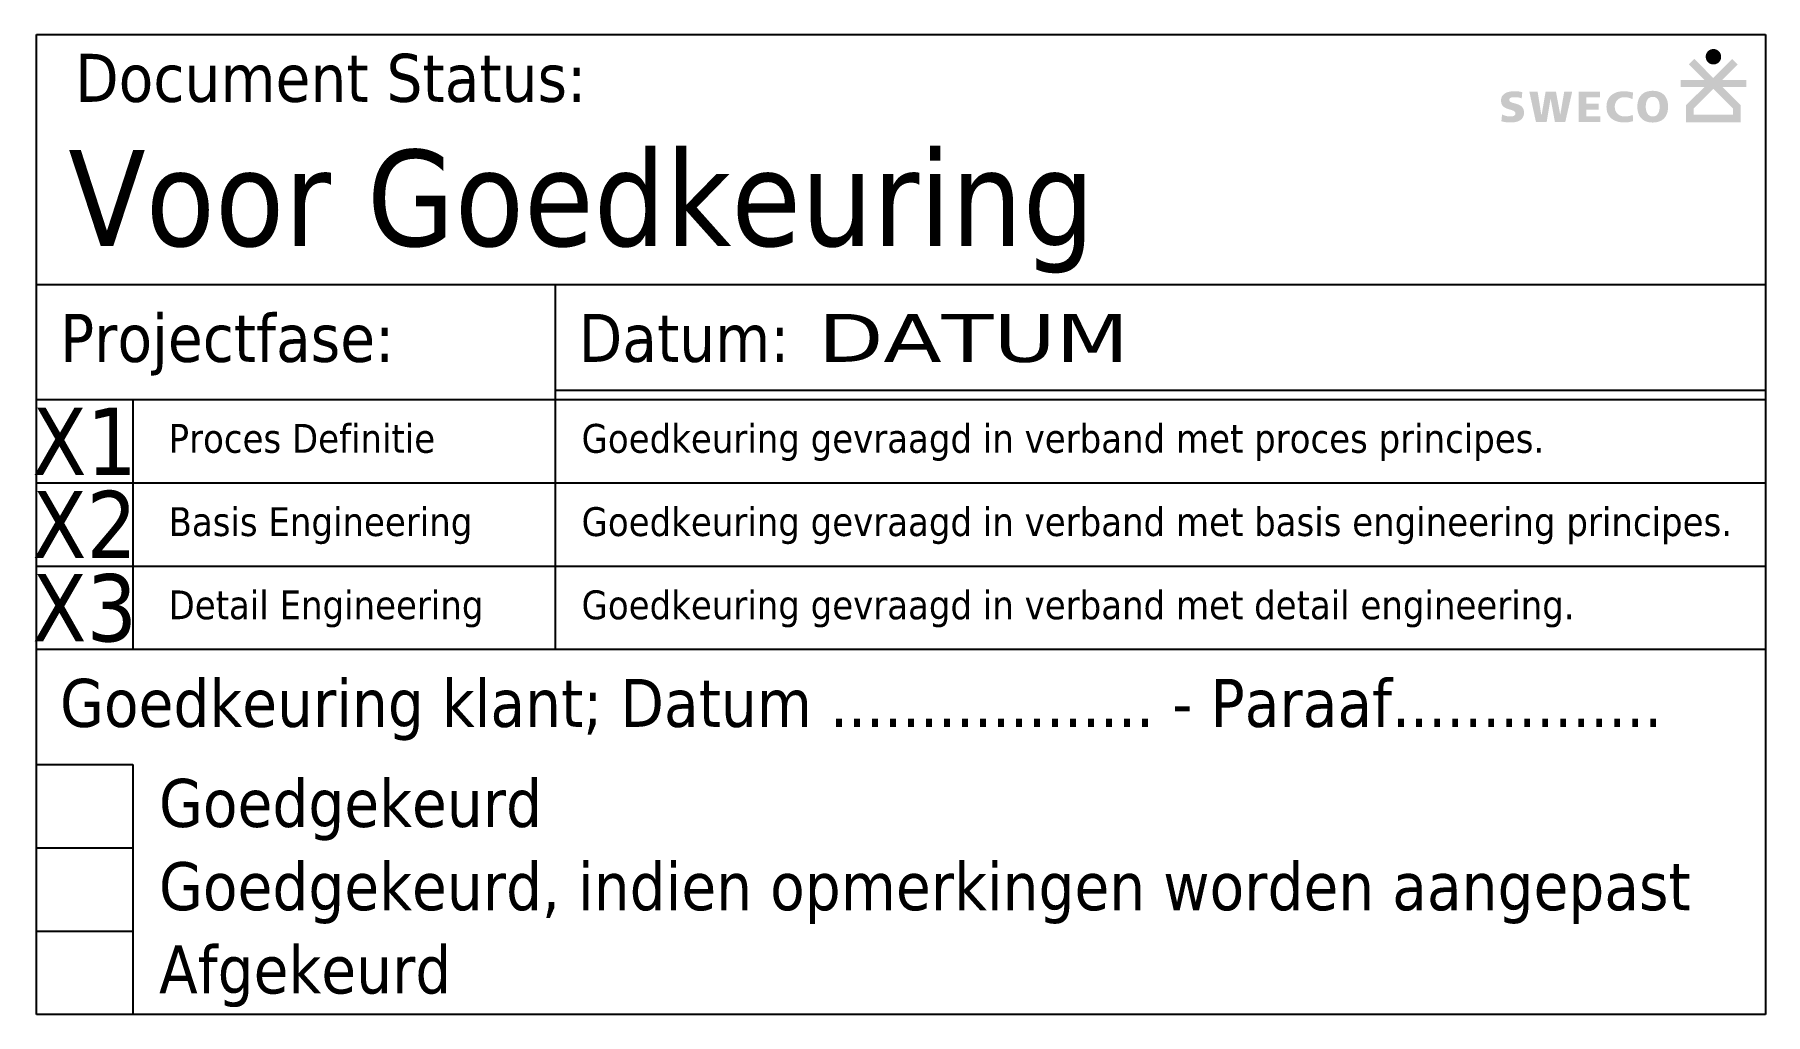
# Model space of a CAD drawing. Header units: millimetres. Extents: x -0.1 to 90, y 0 to 51.
import ezdxf
from ezdxf.enums import TextEntityAlignment as Align

# ---------------------------------------------------------------- set-up
doc = ezdxf.new("R2010")
doc.units = ezdxf.units.MM
doc.styles.add('Stempels', font='tahoma.ttf')

# ---------------------------------------------------------------- blocks, each defined once
blk = doc.blocks.new('A$C2BBC04C5')
for color, points in [(256, [(-3.048, -0.944), (-3.059, -0.961), (-3.075, -0.996), (-3.082, -1.014), (-3.094, -1.051), (-3.099, -1.071), (-3.102, -1.091), (-3.105, -1.111), (-3.106, -1.131), (-3.107, -1.153), (-3.105, -1.195), (-3.102, -1.214), (-3.099, -1.233), (-3.094, -1.253), (-3.082, -1.29), (-3.075, -1.309), (-3.067, -1.327), (-3.059, -1.343), (-3.037, -1.38), (-3.015, -1.408), (-2.989, -1.436), (-2.975, -1.45), (-2.961, -1.462), (-2.946, -1.474), (-2.929, -1.486), (-2.913, -1.496), (-2.896, -1.506), (-2.879, -1.515), (-2.861, -1.522), (-2.843, -1.53), (-2.806, -1.542), (-2.786, -1.546), (-2.746, -1.553), (-2.726, -1.554), (-2.684, -1.554), (-2.663, -1.553), (-2.623, -1.546), (-2.604, -1.542), (-2.567, -1.53), (-2.523, -1.511), (-2.513, -1.506), (-2.496, -1.496), (-2.48, -1.486), (-2.449, -1.462), (-2.435, -1.45), (-2.407, -1.422), (-2.395, -1.408), (-2.371, -1.377), (-2.361, -1.361), (-2.34, -1.322), (-2.324, -1.282), (-2.315, -1.253), (-2.311, -1.233), (-2.308, -1.214), (-2.304, -1.194), (-2.303, -1.173), (-2.303, -1.131), (-2.304, -1.111), (-2.308, -1.091), (-2.315, -1.051), (-2.327, -1.014), (-2.335, -0.996), (-2.342, -0.978), (-2.351, -0.961), (-2.361, -0.944), (-2.371, -0.928), (-2.383, -0.911), (-2.395, -0.896), (-2.407, -0.882), (-2.421, -0.868), (-2.449, -0.842), (-2.48, -0.818), (-2.496, -0.809), (-2.513, -0.798), (-2.548, -0.782), (-2.586, -0.768), (-2.623, -0.758), (-2.643, -0.755), (-2.663, -0.752), (-2.684, -0.75), (-2.726, -0.75), (-2.766, -0.755), (-2.786, -0.758), (-2.806, -0.763), (-2.825, -0.768), (-2.843, -0.775), (-2.861, -0.782), (-2.896, -0.798), (-2.913, -0.809), (-2.929, -0.818), (-2.946, -0.83), (-2.961, -0.842), (-2.989, -0.868), (-3.015, -0.896), (-3.027, -0.911), (-3.039, -0.928)]), (7, [(-13.369, -2.982), (-13.426, -2.999), (-13.453, -3.009), (-13.507, -3.032), (-13.532, -3.046), (-13.557, -3.06), (-13.581, -3.076), (-13.604, -3.092), (-13.625, -3.11), (-13.645, -3.129), (-13.682, -3.171), (-13.698, -3.194), (-13.712, -3.218), (-13.725, -3.244), (-13.736, -3.271), (-13.745, -3.301), (-13.752, -3.331), (-13.757, -3.362), (-13.76, -3.395), (-13.762, -3.431), (-13.76, -3.482), (-13.753, -3.529), (-13.743, -3.573), (-13.73, -3.611), (-13.713, -3.647), (-13.693, -3.68), (-13.671, -3.71), (-13.645, -3.735), (-13.618, -3.76), (-13.589, -3.781), (-13.558, -3.801), (-13.527, -3.818), (-13.493, -3.834), (-13.458, -3.848), (-13.424, -3.861), (-13.39, -3.872), (-13.32, -3.893), (-13.191, -3.932), (-13.101, -3.97), (-13.032, -4.028), (-13.012, -4.114), (-13.023, -4.147), (-13.031, -4.177), (-13.084, -4.23), (-13.179, -4.257), (-13.276, -4.262), (-13.358, -4.259), (-13.4, -4.252), (-13.457, -4.244), (-13.549, -4.22), (-13.648, -4.183), (-13.709, -4.158), (-13.745, -4.505), (-13.718, -4.514), (-13.628, -4.538), (-13.572, -4.549), (-13.541, -4.554), (-13.511, -4.559), (-13.45, -4.566), (-13.389, -4.57), (-13.332, -4.573), (-13.277, -4.573), (-13.209, -4.573), (-13.142, -4.569), (-13.109, -4.566), (-13.044, -4.557), (-13.013, -4.552), (-12.981, -4.544), (-12.951, -4.537), (-12.921, -4.529), (-12.864, -4.509), (-12.81, -4.483), (-12.786, -4.47), (-12.762, -4.455), (-12.738, -4.438), (-12.716, -4.42), (-12.676, -4.381), (-12.658, -4.359), (-12.627, -4.311), (-12.601, -4.257), (-12.591, -4.227), (-12.582, -4.195), (-12.575, -4.163), (-12.571, -4.128), (-12.568, -4.091), (-12.567, -4.054), (-12.57, -4.003), (-12.575, -3.955), (-12.585, -3.912), (-12.599, -3.872), (-12.617, -3.836), (-12.638, -3.804), (-12.661, -3.774), (-12.686, -3.747), (-12.713, -3.723), (-12.743, -3.701), (-12.775, -3.681), (-12.807, -3.663), (-12.842, -3.647), (-12.877, -3.633), (-12.913, -3.62), (-12.948, -3.609), (-13.02, -3.587), (-13.088, -3.567), (-13.157, -3.549), (-13.209, -3.527), (-13.277, -3.499), (-13.326, -3.44), (-13.331, -3.363), (-13.31, -3.332), (-13.29, -3.303), (-13.224, -3.274), (-13.173, -3.265), (-13.144, -3.26), (-13.077, -3.258), (-13.02, -3.256), (-12.913, -3.263), (-12.841, -3.275), (-12.756, -3.297), (-12.688, -3.327), (-12.654, -2.998), (-12.699, -2.986), (-12.748, -2.975), (-12.797, -2.966), (-12.849, -2.959), (-12.901, -2.953), (-12.956, -2.949), (-13.011, -2.946), (-13.07, -2.946), (-13.128, -2.948), (-13.189, -2.952), (-13.249, -2.958), (-13.339, -2.975)]), (7, [(-11.667, -4.175), (-11.857, -2.963), (-12.29, -2.963), (-11.943, -4.556), (-11.389, -4.556), (-11.181, -3.327), (-10.956, -4.556), (-10.42, -4.556), (-10.056, -2.963), (-10.471, -2.963), (-10.679, -4.175), (-10.904, -2.963), (-11.441, -2.963), (-11.649, -4.175)]), (7, [(-8.601, -4.556), (-8.601, -4.245), (-9.329, -4.245), (-9.329, -3.899), (-8.671, -3.899), (-8.671, -3.587), (-9.329, -3.587), (-9.329, -3.257), (-8.618, -3.257), (-8.618, -2.963), (-9.727, -2.963), (-9.727, -4.556)]), (7, [(-7.436, -4.571), (-7.395, -4.573), (-7.317, -4.573), (-7.28, -4.571), (-7.245, -4.57), (-7.211, -4.567), (-7.147, -4.561), (-7.089, -4.552), (-7.033, -4.542), (-6.982, -4.53), (-6.933, -4.517), (-6.886, -4.505), (-6.905, -4.175), (-6.976, -4.204), (-7.079, -4.235), (-7.17, -4.252), (-7.252, -4.261), (-7.302, -4.261), (-7.361, -4.261), (-7.415, -4.252), (-7.469, -4.244), (-7.517, -4.227), (-7.542, -4.218), (-7.59, -4.198), (-7.649, -4.161), (-7.707, -4.111), (-7.752, -4.058), (-7.8, -3.978), (-7.831, -3.874), (-7.836, -3.817), (-7.839, -3.788), (-7.839, -3.76), (-7.839, -3.705), (-7.828, -3.64), (-7.818, -3.604), (-7.802, -3.55), (-7.782, -3.513), (-7.76, -3.47), (-7.716, -3.414), (-7.681, -3.382), (-7.656, -3.359), (-7.626, -3.339), (-7.569, -3.303), (-7.517, -3.287), (-7.477, -3.272), (-7.405, -3.26), (-7.365, -3.258), (-7.338, -3.257), (-7.312, -3.258), (-7.248, -3.262), (-7.208, -3.268), (-7.157, -3.276), (-7.104, -3.291), (-7.046, -3.306), (-7, -3.327), (-6.921, -3.356), (-6.886, -3.015), (-6.946, -3.002), (-7.005, -2.99), (-7.063, -2.978), (-7.121, -2.968), (-7.18, -2.959), (-7.238, -2.952), (-7.297, -2.948), (-7.355, -2.946), (-7.403, -2.946), (-7.45, -2.949), (-7.497, -2.953), (-7.589, -2.965), (-7.633, -2.973), (-7.675, -2.983), (-7.717, -2.995), (-7.758, -3.009), (-7.798, -3.023), (-7.836, -3.04), (-7.873, -3.057), (-7.909, -3.077), (-7.943, -3.099), (-7.976, -3.121), (-8.009, -3.146), (-8.039, -3.171), (-8.067, -3.198), (-8.094, -3.228), (-8.143, -3.291), (-8.164, -3.325), (-8.184, -3.362), (-8.203, -3.399), (-8.218, -3.438), (-8.232, -3.479), (-8.244, -3.522), (-8.254, -3.566), (-8.262, -3.611), (-8.268, -3.66), (-8.271, -3.708), (-8.272, -3.76), (-8.271, -3.815), (-8.267, -3.869), (-8.259, -3.921), (-8.251, -3.969), (-8.24, -4.016), (-8.225, -4.06), (-8.208, -4.103), (-8.19, -4.143), (-8.17, -4.181), (-8.147, -4.217), (-8.123, -4.251), (-8.096, -4.284), (-8.069, -4.314), (-8.039, -4.342), (-8.009, -4.369), (-7.976, -4.393), (-7.942, -4.418), (-7.908, -4.439), (-7.872, -4.458), (-7.835, -4.476), (-7.798, -4.492), (-7.76, -4.507), (-7.72, -4.52), (-7.681, -4.532), (-7.641, -4.542), (-7.6, -4.55), (-7.559, -4.557), (-7.519, -4.563), (-7.478, -4.569)])]:
    blk.add_hatch(color=color).paths.add_polyline_path(points)
h = blk.add_hatch(color=7)
h.paths.add_polyline_path([(-4.127, -3.668), (-4.127, -4.573), (-1.287, -4.573), (-1.287, -3.668), (-2.235, -2.731), (-1, -2.731), (-1, -2.358), (-2.238, -2.356), (-1.439, -1.556), (-1.726, -1.274), (-2.712, -2.26), (-3.703, -1.259), (-3.985, -1.545), (-3.172, -2.358), (-4.408, -2.358), (-4.408, -2.731), (-3.178, -2.731)])
h.paths.add_polyline_path([(-3.725, -4.172), (-3.725, -3.836), (-2.712, -2.824), (-1.689, -3.836), (-1.689, -4.172)], flags=16)
h = blk.add_hatch(color=7)
h.paths.add_polyline_path([(-5.865, -4.576), (-5.817, -4.574), (-5.771, -4.573), (-5.726, -4.567), (-5.681, -4.561), (-5.639, -4.553), (-5.599, -4.543), (-5.559, -4.532), (-5.52, -4.519), (-5.449, -4.487), (-5.415, -4.469), (-5.384, -4.449), (-5.352, -4.428), (-5.324, -4.405), (-5.27, -4.354), (-5.246, -4.326), (-5.223, -4.297), (-5.201, -4.267), (-5.181, -4.235), (-5.163, -4.201), (-5.146, -4.167), (-5.132, -4.131), (-5.117, -4.094), (-5.106, -4.056), (-5.095, -4.016), (-5.086, -3.975), (-5.079, -3.932), (-5.073, -3.888), (-5.069, -3.844), (-5.066, -3.798), (-5.066, -3.704), (-5.069, -3.657), (-5.073, -3.613), (-5.079, -3.569), (-5.086, -3.526), (-5.095, -3.485), (-5.105, -3.445), (-5.117, -3.406), (-5.13, -3.369), (-5.146, -3.332), (-5.162, -3.298), (-5.18, -3.265), (-5.2, -3.233), (-5.221, -3.203), (-5.244, -3.174), (-5.268, -3.147), (-5.294, -3.12), (-5.322, -3.096), (-5.351, -3.073), (-5.381, -3.052), (-5.414, -3.032), (-5.482, -2.998), (-5.519, -2.983), (-5.557, -2.969), (-5.596, -2.958), (-5.637, -2.949), (-5.68, -2.941), (-5.724, -2.933), (-5.77, -2.929), (-5.817, -2.926), (-5.914, -2.926), (-5.961, -2.929), (-6.006, -2.933), (-6.05, -2.941), (-6.093, -2.949), (-6.134, -2.958), (-6.174, -2.969), (-6.213, -2.983), (-6.248, -2.998), (-6.284, -3.015), (-6.318, -3.032), (-6.349, -3.052), (-6.381, -3.073), (-6.409, -3.096), (-6.436, -3.12), (-6.488, -3.174), (-6.51, -3.203), (-6.532, -3.233), (-6.552, -3.265), (-6.569, -3.298), (-6.586, -3.332), (-6.602, -3.369), (-6.614, -3.406), (-6.626, -3.445), (-6.637, -3.485), (-6.646, -3.526), (-6.653, -3.569), (-6.659, -3.613), (-6.663, -3.657), (-6.666, -3.751), (-6.664, -3.798), (-6.663, -3.844), (-6.659, -3.888), (-6.653, -3.932), (-6.646, -3.975), (-6.636, -4.016), (-6.626, -4.056), (-6.614, -4.094), (-6.6, -4.131), (-6.584, -4.167), (-6.569, -4.201), (-6.55, -4.235), (-6.53, -4.267), (-6.509, -4.297), (-6.486, -4.326), (-6.461, -4.354), (-6.435, -4.379), (-6.408, -4.405), (-6.378, -4.428), (-6.348, -4.449), (-6.315, -4.469), (-6.282, -4.487), (-6.247, -4.503), (-6.21, -4.519), (-6.173, -4.532), (-6.133, -4.543), (-6.092, -4.553), (-6.049, -4.561), (-6.006, -4.567), (-5.961, -4.573), (-5.914, -4.574)])
h.paths.add_polyline_path([(-5.995, -4.235), (-6.023, -4.224), (-6.1, -4.169), (-6.132, -4.121), (-6.163, -4.073), (-6.18, -4.027), (-6.193, -3.997), (-6.201, -3.963), (-6.212, -3.923), (-6.225, -3.82), (-6.228, -3.725), (-6.219, -3.619), (-6.204, -3.535), (-6.178, -3.457), (-6.153, -3.411), (-6.128, -3.364), (-6.068, -3.304), (-6.03, -3.282), (-5.988, -3.258), (-5.905, -3.241), (-5.865, -3.241), (-5.825, -3.241), (-5.748, -3.257), (-5.7, -3.282), (-5.657, -3.307), (-5.597, -3.374), (-5.577, -3.411), (-5.556, -3.45), (-5.543, -3.489), (-5.529, -3.533), (-5.51, -3.636), (-5.504, -3.734), (-5.507, -3.836), (-5.521, -3.93), (-5.53, -3.963), (-5.541, -4.005), (-5.559, -4.047), (-5.58, -4.096), (-5.628, -4.16), (-5.692, -4.218), (-5.737, -4.235), (-5.764, -4.248), (-5.842, -4.262), (-5.946, -4.256)], flags=16)

msp = doc.modelspace()

# ---------------------------------------------------------------- linework, layer by layer
at = {"color": 4, "transparency": 33554687}
for p, q in [((0, 51), (90, 51)), ((0, 0), (0, 51)), ((90, 51), (90, 0)), ((0, 38), (27, 38)), ((27, 38.01), (27, 19)), ((90, 19), (0, 19)), ((0, 13), (5, 13)), ((5, 13), (5, 0)), ((0, 8.667), (5, 8.667)), ((0, 4.333), (5, 4.333)), ((90, 0), (0, 0))]:
    msp.add_line(p, q, dxfattribs=at)
at = {"transparency": 33554687}
for p, q in [((27, 38), (90, 38)), ((27, 32.5), (90, 32.5)), ((0, 32), (90, 32)), ((5, 32), (5, 19)), ((0, 27.667), (90, 27.667)), ((0, 23.333), (90, 23.333))]:
    msp.add_line(p, q, dxfattribs=at)

# ---------------------------------------------------------------- block references
msp.add_blockref('A$C2BBC04C5', (90, 51), dxfattribs=at)

# ---------------------------------------------------------------- texts
at = {"transparency": 33554687, "style": 'Stempels'}
for s, height, p in [('Document Status:', 2.5, (2, 47.501)), ('Projectfase:', 2.5, (1.218, 33.965)), ('Datum:', 2.5, (28.218, 33.965)), ('Proces Definitie', 1.5, (6.87, 29.234)), ('Goedkeuring gevraagd in verband met proces principes.', 1.5, (28.37, 29.234)), ('Basis Engineering', 1.5, (6.87, 24.901)), ('Goedkeuring gevraagd in verband met basis engineering principes.', 1.5, (28.37, 24.901)), ('Detail Engineering', 1.5, (6.87, 20.568)), ('Goedkeuring gevraagd in verband met detail engineering.', 1.5, (28.37, 20.568)), ('Goedkeuring klant; Datum .................. - Paraaf...............', 2.5, (1.218, 14.965)), ('Goedgekeurd', 2.5, (6.37, 9.757)), ('Goedgekeurd, indien opmerkingen worden aangepast', 2.5, (6.37, 5.424)), ('Afgekeurd', 2.5, (6.37, 1.09))]:
    msp.add_text(s, height=height, dxfattribs=at).set_placement(p)
at = {"color": 12, "transparency": 33554687, "style": 'Stempels'}
msp.add_text('Voor Goedkeuring', height=5, dxfattribs=at).set_placement((1.645, 40.002))
at = {"transparency": 33554687, "style": 'Stempels', "width": 1.5}
msp.add_attdef('DATUM', (40.679, 33.965), '__-__-__', height=2.5, dxfattribs=at)
at = {"transparency": 33554687, "style": 'Stempels'}
for tag, p in [('X1', (2.5, 29.833)), ('X2', (2.5, 25.5)), ('X3', (2.5, 21.167))]:
    msp.add_attdef(tag, text='', height=3.5, dxfattribs=at).set_placement(p, align=Align.MIDDLE_CENTER)

doc.saveas('drawing.dxf')
